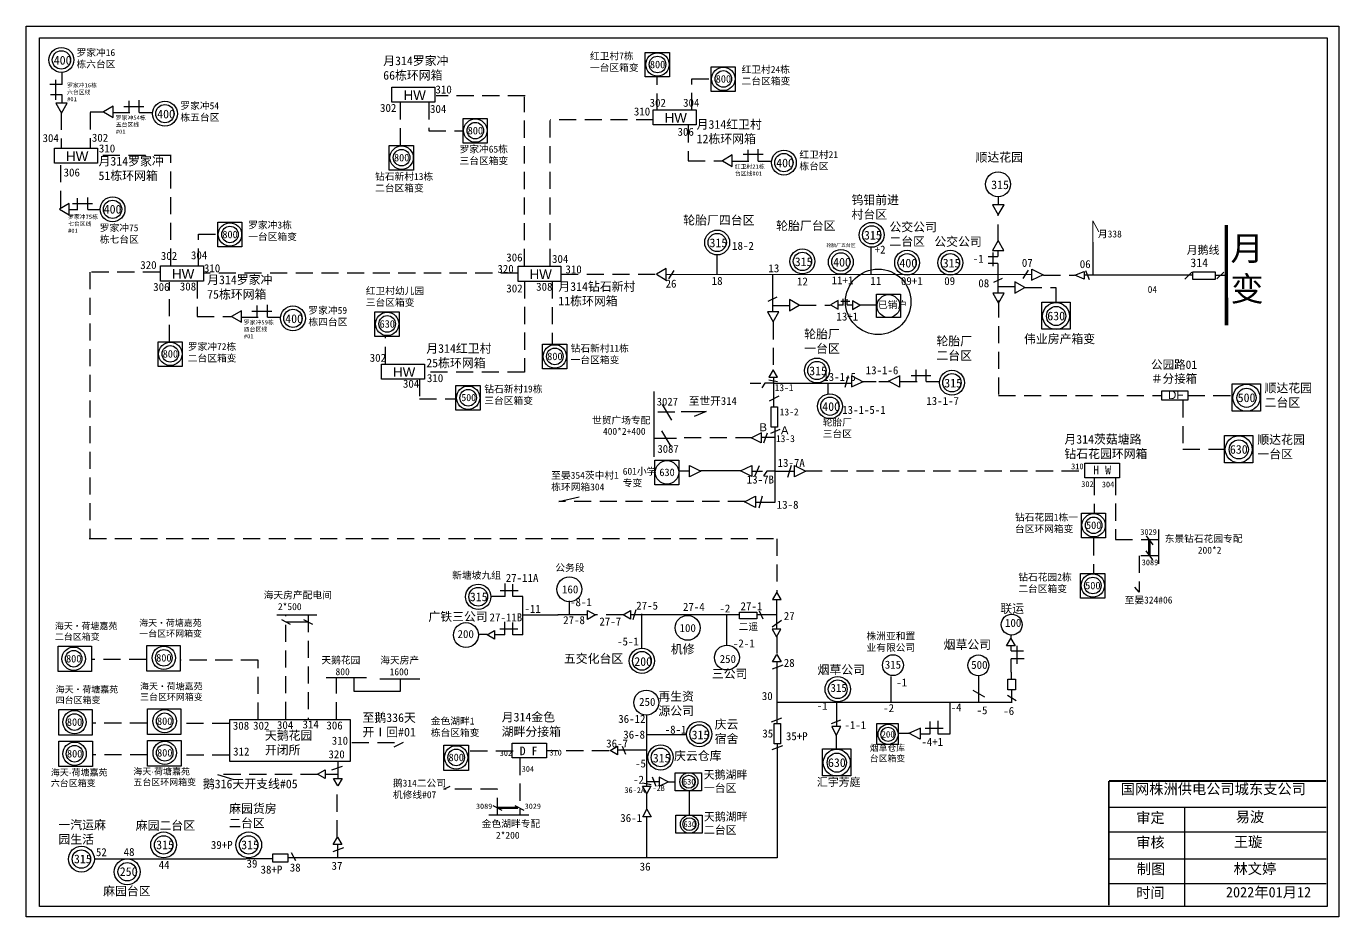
# Model space of a CAD drawing. Extents: x -282 to 96, y 40 to 296.
import ezdxf

# ---------------------------------------------------------------- set-up
doc = ezdxf.new("R2010")
doc.units = 0
doc.header["$LTSCALE"] = 0.774411
doc.linetypes.add('ACAD_ISO02W100', pattern=[15, 12, -3])
doc.linetypes.add('DASHED2', pattern=[9.525, 6.35, -3.175])
doc.layers.get('0').update_dxf_attribs({"linetype": 'CONTINUOUS'})
for name, color, linetype in [('0-RefEdit0', 7, 'CONTINUOUS'), ('LAYER1', 5, 'ACAD_ISO02W100'), ('Layer2', 1, 'CONTINUOUS')]:
    doc.layers.add(name, color=color, linetype=linetype)
doc.styles.add('hztxt_txtstyle_0.00_0_0', font='', dxfattribs={"bigfont": 'hztxt.shx'})
doc.styles.add('SimSun_txtstyle_1.66_0_0', font='', dxfattribs={"height": 1.660174})
doc.styles.add('SimSun_txtstyle_2.00_0_0', font='', dxfattribs={"height": 2})
doc.styles.add('SimSun_txtstyle_2.30_0_0', font='', dxfattribs={"height": 2.3})
doc.styles.get("Standard").update_dxf_attribs({"font": '', "height": 2.5})
doc.styles.add('字体', font='simkai_0.ttf', dxfattribs={"height": 2.5})
doc.styles.add('宋体_txtstyle_200.00_0_0200', font='', dxfattribs={"height": 200})
doc.styles.add('楷体_GB2312_txtstyle_2.00_0_0', font='simkai_0.ttf', dxfattribs={"height": 2})
doc.styles.add('楷体_GB2312_txtstyle_3.00_0_0', font='simkai_0.ttf', dxfattribs={"height": 3})
doc.styles.get('hztxt_txtstyle_0.00_0_0').set_extended_font_data('hztxt')
doc.styles.get('SimSun_txtstyle_1.66_0_0').set_extended_font_data('SimSun')
doc.styles.get('SimSun_txtstyle_2.00_0_0').set_extended_font_data('SimSun')
doc.styles.get('SimSun_txtstyle_2.30_0_0').set_extended_font_data('SimSun')
doc.styles.get('Standard').set_extended_font_data('SimSun')
doc.styles.get('宋体_txtstyle_200.00_0_0200').set_extended_font_data('宋体')

msp = doc.modelspace()

# ---------------------------------------------------------------- linework, layer by layer
at = {"color": 0, "linetype": 'Continuous'}
for p, q in [((-273.11, 274.77), (-273.11, 280.52)), ((-271.37, 279.18), (-271.37, 282.79)), ((-271.37, 279.18), (-274.84, 279.18)), ((-271.37, 276.24), (-274.71, 276.24)), ((-271.37, 273.79), (-271.37, 276.26)), ((-253.57, 272.91), (-247.83, 272.91)), ((-252.11, 271.17), (-252.11, 274.51)), ((-249.17, 271.17), (-249.17, 274.64)), ((-256.78, 271.17), (-251.84, 271.17)), ((-249.17, 271.17), (-245.56, 271.17)), ((-74.16, 257.12), (-74.16, 260.45)), ((-71.22, 257.12), (-71.22, 260.59)), ((-78.84, 257.12), (-73.9, 257.12)), ((-75.55, 259.13), (-69.81, 259.13)), ((-71.22, 257.12), (-67.62, 257.12)), ((-266.88, 243.21), (-266.88, 246.55)), ((-263.95, 243.21), (-263.95, 246.68)), ((-269.34, 243.21), (-266.87, 243.21)), ((-268.35, 244.95), (-262.61, 244.95)), ((-263.95, 243.21), (-260.34, 243.21)), ((-83.17, 230.25), (-83.17, 224.52)), ((-38.84, 232.36), (-38.84, 224.53)), ((-3.69, 227.01), (-3.69, 230.85)), ((-2.33, 231.41), (-2.33, 229.73)), ((-2.33, 229.65), (-5.13, 229.65)), ((-2.33, 227.73), (-5.13, 227.73)), ((-2.33, 227.73), (-2.33, 224.48)), ((-3.54, 222.35), (-1.03, 223.56)), ((7.46, 226.14), (10.69, 224.44)), ((7.46, 222.82), (7.46, 226.14)), ((10.69, 224.44), (7.46, 222.9)), ((19.75, 224.35), (22.49, 225.4)), ((22.49, 223.22), (19.75, 224.35)), ((-2.36, 221.08), (2.53, 221.08)), ((-215.29, 212.34), (-215.29, 215.67)), ((-212.35, 212.34), (-212.35, 215.81)), ((-68.34, 216.95), (-65.83, 218.16)), ((-67.17, 215.68), (-62.27, 215.68)), ((-41.93, 215.88), (-37.27, 215.88)), ((-219.96, 212.34), (-215.02, 212.34)), ((-216.76, 214.07), (-211.02, 214.07)), ((-212.35, 212.34), (-208.75, 212.34)), ((-25.85, 193.83), (-25.85, 197.16)), ((-22.91, 193.83), (-22.91, 197.3)), ((-70.51, 193.27), (-73.59, 193.27)), ((-69.3, 193.34), (-70.2, 191.95)), ((-66.88, 193.34), (-69.3, 193.34)), ((-66.88, 195.01), (-66.88, 186.57)), ((-66.88, 193.36), (-44.4, 193.36)), ((-51.24, 193.39), (-51.24, 190.31)), ((-45.33, 195.48), (-46.29, 192.08)), ((-44.35, 192.16), (-44.32, 195.48)), ((-41.1, 193.75), (-44.35, 192.24)), ((-44.32, 195.48), (-41.1, 193.75)), ((-41.34, 193.83), (-37.33, 193.83)), ((-36.53, 193.83), (-33.32, 193.83)), ((-33.82, 193.9), (-30.58, 195.41)), ((-30.61, 192.17), (-33.82, 193.9)), ((-30.58, 195.49), (-30.61, 192.17)), ((-30.52, 193.83), (-25.58, 193.83)), ((-27.31, 195.56), (-21.57, 195.56)), ((-22.91, 193.83), (-19.3, 193.83)), ((-101.2, 190.92), (-101.2, 172.11)), ((-68.01, 188.29), (-65.23, 189.68)), ((-98.87, 187.16), (-96.18, 182.68)), ((-93.39, 185.2), (-86.23, 185.2)), ((-86.23, 185.2), (-89.64, 183.77)), ((-101.02, 177.49), (-94.7, 177.49)), ((-99.04, 179.63), (-96.36, 175.15)), ((-73.25, 177.61), (-70.43, 179.08)), ((-70.43, 176.19), (-73.25, 177.61)), ((-70.43, 179.13), (-70.43, 176.19)), ((-66.61, 177.73), (-70.24, 177.73)), ((-67.58, 178.95), (-64.9, 180.13)), ((-66.46, 180.51), (-66.47, 159.15)), ((-90.97, 166.38), (-90.97, 169.62)), ((-90.97, 169.62), (-87.76, 168)), ((-87.76, 168), (-90.97, 166.38)), ((-76.33, 168.09), (-73.11, 169.71)), ((-73.11, 166.47), (-76.33, 168.09)), ((-73.11, 169.71), (-73.11, 166.47)), ((-69.99, 167.98), (-73.08, 167.98)), ((-68.78, 168.05), (-69.68, 166.66)), ((-66.36, 168.05), (-68.78, 168.05)), ((-66.46, 168.04), (-60.79, 168.04)), ((-61.81, 169.67), (-62.77, 166.26)), ((-60.78, 166.38), (-60.78, 169.62)), ((-60.78, 169.62), (-57.56, 168.01)), ((-57.56, 168.01), (-60.78, 166.39)), ((-75.21, 159.2), (-71.99, 160.82)), ((-71.99, 157.58), (-75.21, 159.2)), ((-71.99, 160.82), (-71.99, 157.58)), ((-71.99, 159.12), (-66.32, 159.12)), ((-70.96, 157.54), (-70, 160.94)), ((43.88, 151.26), (43.88, 141.4)), ((40.27, 149.42), (42.21, 146.86)), ((40.95, 148.5), (40.95, 144.21)), ((41.38, 147.89), (41.38, 143.6)), ((40.18, 145.1), (42.12, 142.55)), ((38.24, 133.22), (37.01, 134.71)), ((-143.98, 132.01), (-147.97, 132.01)), ((-138.91, 132.01), (-141.76, 132.01)), ((-138.91, 121.03), (-138.91, 132.01)), ((-66, 131.08), (-66, 122.55)), ((-198.11, 126.66), (-209.64, 126.66)), ((-205.66, 123.98), (-208.21, 125.3)), ((-200.62, 124.64), (-206.97, 124.64)), ((-199.26, 123.94), (-201.82, 125.26)), ((-138.9, 126.72), (-128.77, 126.72)), ((-120.32, 125.41), (-120.32, 127.98)), ((-120.32, 127.98), (-118.02, 126.75)), ((-118.02, 126.75), (-120.32, 125.41)), ((-106.43, 128.18), (-107.32, 125.26)), ((-104.7, 117.07), (-104.7, 126.99)), ((-80.34, 126.57), (-80.34, 117.97)), ((-70.92, 127.89), (-69.9, 125.59)), ((-64.56, 125.1), (-67.22, 123.22)), ((-67.14, 111.24), (-64.11, 112.32)), ((-183.87, 108.6), (-195.4, 108.6)), ((-187.53, 108.55), (-187.53, 104.75)), ((-168.52, 108.26), (-180.05, 108.26)), ((-174.05, 104.75), (-174.05, 108.22)), ((-32.97, 101.69), (-32.97, 109.03)), ((-187.53, 104.75), (-174.05, 104.75)), ((-67.45, 96.02), (-64.42, 97.1)), ((-103.14, 92.37), (-92.09, 92.37)), ((-27.93, 92.68), (-24.68, 94.18)), ((-24.71, 90.95), (-27.93, 92.68)), ((-24.68, 94.26), (-24.71, 90.95)), ((-173.29, 90.02), (-175.95, 88.66)), ((-103.16, 87.83), (-111.47, 87.83)), ((-110.38, 88.97), (-109.36, 86.68)), ((-67.19, 88.07), (-64.15, 89.15)), ((-190.84, 83.14), (-193.87, 82.05)), ((-192, 79.74), (-192, 84.61)), ((-226.68, 80.88), (-221.97, 79.39)), ((-192, 80.88), (-195.58, 80.88)), ((-161.61, 76.59), (-159.83, 77.53)), ((-104.48, 78.43), (-102.02, 77.97)), ((-91.07, 75.97), (-91.07, 69.3)), ((-147.52, 71.93), (-144.97, 70.61)), ((-141.18, 71.93), (-138.63, 70.61)), ((-148.68, 69.2), (-137.15, 69.2)), ((-146.09, 71.45), (-140.37, 71.45)), ((-146.09, 71.14), (-140.37, 71.14)), ((-192.12, 56.88), (-192.12, 60.52)), ((-65.79, 56.84), (-206.36, 56.84)), ((-204.13, 55.99), (-205.43, 58.35)), ((-193.4, 58.74), (-190.37, 59.82)), ((-218.49, 56.54), (-261.99, 56.54))]:
    msp.add_line(p, q, dxfattribs=at)
at = {"linetype": 'DASHED2'}
for p, q in [((-100.26, 271.71), (-100.26, 281.44)), ((-90.31, 271.84), (-90.31, 280.83)), ((-90.31, 280.83), (-84.54, 280.83)), ((-138.26, 275.9), (-163.79, 275.9)), ((-138.41, 227.02), (-138.41, 275.66)), ((-174.2, 274.04), (-174.2, 261.67)), ((-165.91, 274.07), (-165.91, 265.86)), ((-271.57, 271.03), (-271.57, 260.93)), ((-263.28, 271.3), (-259.39, 271.3)), ((-263.27, 271.14), (-263.27, 261)), ((-131.07, 227.06), (-131.07, 269)), ((-101.45, 269.06), (-131.06, 269.06)), ((-165.91, 265.86), (-156.31, 265.86)), ((-91.4, 267.39), (-91.4, 257.24)), ((-239.99, 258.76), (-261.23, 258.76)), ((-240.12, 227.12), (-240.12, 258.71)), ((-91.4, 257.24), (-81.45, 257.24)), ((-271.72, 243.74), (-271.72, 256.44)), ((-232.13, 227.13), (-232.13, 236.12)), ((-232.13, 236.12), (-226.36, 236.12)), ((-243.2, 225.25), (-263.33, 225.25)), ((-263.33, 225.25), (-263.33, 148.64)), ((-140.27, 224.92), (-230.47, 224.92)), ((-138.42, 222.62), (-138.42, 196.54)), ((-240.52, 205.2), (-240.52, 222.36)), ((-232.53, 222.61), (-232.53, 212.46)), ((-130.45, 222.56), (-130.45, 204.64)), ((-232.53, 212.46), (-222.58, 212.46)), ((-178.36, 198.87), (-178.36, 206.93)), ((-138.42, 196.54), (-166.99, 196.54)), ((-168.62, 194.49), (-168.62, 188.87)), ((-168.62, 188.87), (-158.27, 188.87)), ((50.84, 188.35), (50.84, 174.36)), ((50.84, 174.36), (62.64, 174.36)), ((1.47, 119.95), (1.49, 120.91))]:
    msp.add_line(p, q, dxfattribs=at)
at = {"linetype": 'Continuous'}
for p, q in [((-2.22, 246.99), (-2.22, 244.56)), ((24.98, 233.9), (24.98, 224.47)), ((51.39, 223.27), (53.37, 225.25)), ((60.62, 223.28), (62.6, 225.26)), ((-128.6, 159.35), (-122.69, 160.63)), ((1.47, 116.37), (1.47, 117.61)), ((1.48, 110.21), (1.47, 114.12)), ((-65.93, 101.59), (1.78, 101.59)), ((-16.08, 92.53), (-16.07, 101.59)), ((29.63, 71.46), (92, 71.46)), ((51.28, 71.46), (51.28, 43.12)), ((29.63, 64.36), (92, 64.36)), ((29.63, 56.61), (92, 56.61)), ((29.63, 49.51), (92, 49.51))]:
    msp.add_line(p, q, dxfattribs=at)
at = {"color": 0, "linetype": 'DASHED2'}
for p, q in [((-2.22, 234.07), (-2.22, 241.85)), ((-127.91, 224.63), (-100.29, 224.63)), ((10.73, 224.41), (19.55, 224.41)), ((5.39, 220.83), (14.33, 220.83)), ((14.33, 220.83), (14.33, 216.66)), ((-59.45, 215.71), (-50.51, 215.71)), ((-48.28, 215.85), (-46.79, 215.85)), ((-45.68, 215.85), (-44.14, 215.85)), ((-2.13, 217.08), (-2.13, 189.86)), ((-66.9, 210.85), (-66.9, 196.96)), ((-2.15, 189.77), (44.73, 189.77)), ((52.2, 189.75), (65.16, 189.75)), ((-95.22, 185.01), (-101.2, 185.01)), ((-72.84, 177.62), (-94.66, 177.62)), ((-57.78, 168.1), (22.81, 168.1)), ((25.38, 166.03), (25.38, 156.09)), ((31.47, 166.09), (31.47, 148.38)), ((-75.01, 159.35), (-128.6, 159.35)), ((-263.55, 148.65), (-66.07, 148.65)), ((-65.85, 148.59), (-65.85, 133.01)), ((25.14, 148.71), (25.14, 138.77)), ((31.47, 148.38), (43.72, 148.38)), ((43.7, 143.69), (38.24, 143.69)), ((38.24, 143.69), (38.24, 133.22)), ((-206.99, 96.84), (-206.99, 126.57)), ((-200.62, 126.68), (-200.62, 96.74)), ((-110.07, 126.74), (-118.02, 126.75)), ((-65.89, 120.52), (-65.89, 115.33)), ((-247.16, 113.85), (-262.75, 113.85)), ((-215.03, 113.72), (-237.25, 113.72)), ((-215.03, 96.66), (-215.03, 113.72)), ((-192.44, 96.7), (-192.44, 108.65)), ((-246.93, 95.63), (-262.52, 95.63)), ((-223.28, 95.46), (-236.75, 95.46)), ((-188.05, 90.02), (-173.29, 90.02)), ((-141.7, 87.55), (-154.68, 87.55)), ((-114.12, 87.62), (-132.15, 87.62)), ((-246.9, 86.53), (-262.5, 86.53)), ((-223.26, 86.37), (-236.72, 86.37)), ((-139.8, 85.6), (-139.79, 69.29)), ((-197.88, 80.88), (-226.68, 80.88)), ((-192.26, 62.76), (-192.26, 77.52)), ((-146.17, 76.59), (-161.61, 76.59)), ((-146.17, 69.19), (-146.17, 76.59))]:
    msp.add_line(p, q, dxfattribs=at)
at = {"color": 1, "linetype": 'Continuous', "lineweight": 0, "ltscale": 0.482588}
for p, q in [((24.98, 233.87), (24.98, 239.96)), ((24.98, 239.96), (26.67, 236.87))]:
    msp.add_line(p, q, dxfattribs=at)
at = {"color": 0}
for p, q in [((7.49, 224.51), (-97.66, 224.53)), ((-96.95, 223.34), (-95.37, 225.7)), ((-67.17, 224.48), (-67.17, 213.86)), ((-2.36, 224.66), (-2.36, 219.26)), ((4.91, 223.41), (6.49, 225.78)), ((-44.94, 216.81), (-47.53, 216.81)), ((-46.79, 215.71), (-46.79, 217.56)), ((-45.68, 215.71), (-45.68, 217.49)), ((-69.64, 176.16), (-68.59, 179.01)), ((-140.28, 133.64), (-145.46, 133.64)), ((-143.98, 132.01), (-143.98, 135.7)), ((-141.76, 132.01), (-141.76, 135.56)), ((-125.49, 126.73), (-125.49, 130.74)), ((-144.04, 121.03), (-144.04, 124.72)), ((-141.82, 121.03), (-141.82, 124.58)), ((-120.32, 126.75), (-128.86, 126.76)), ((-76.63, 126.69), (-107.93, 126.74)), ((-66.08, 126.72), (-71.64, 126.75)), ((-149.17, 121.07), (-151.65, 121.06)), ((-144.04, 121.03), (-147, 121.03)), ((-140.34, 122.66), (-145.52, 122.66)), ((-138.87, 121.03), (-141.82, 121.03)), ((-103.27, 77.47), (-103.27, 97.89)), ((-21.76, 92.57), (-21.76, 96.12)), ((-19.54, 92.57), (-19.54, 96.26)), ((-24.71, 92.57), (-21.76, 92.57)), ((-23.24, 94.2), (-18.06, 94.2)), ((-103.27, 70.84), (-103.27, 75.36)), ((-103.27, 57), (-103.27, 68.69)), ((-210.75, 56.6), (-218.46, 56.6))]:
    msp.add_line(p, q, dxfattribs=at)
at = {"color": 7, "linetype": 'Continuous'}
for p, q in [((22.43, 224.45), (53.66, 224.45)), ((22.49, 225.48), (22.49, 223.22)), ((22.87, 225.68), (23.91, 223.18)), ((1.48, 110.21), (1.48, 108.22)), ((-7.86, 101.61), (-7.86, 109.18)), ((-9.57, 105.06), (-6.14, 103.14)), ((0.42, 103.69), (2.93, 102.13)), ((1.69, 101.58), (1.69, 105.17))]:
    msp.add_line(p, q, dxfattribs=at)
at = {"linetype": 'ACAD_ISO02W100'}
msp.add_line((60.13, 224.42), (63.21, 224.42), dxfattribs=at)
for p, q in [((3.12, 117.86), (3.12, 112.68)), ((1.49, 116.38), (5.04, 116.38)), ((1.49, 114.16), (5.18, 114.16)), ((-19.56, 92.54), (-16.08, 92.54))]:
    msp.add_line(p, q)
at = {"linetype": 'Continuous'}
for points in [[(-281.66, 295.93), (95.65, 295.93), (95.65, 39.95), (-281.66, 39.95)], [(-277.87, 292.57), (92.29, 292.57), (92.29, 42.89), (-277.87, 42.89)], [(-2.21, 241.71), (-0.57, 244.55), (-3.85, 244.55)], [(65.02, 193.13), (73.17, 193.13), (73.17, 185.3), (65.02, 185.3)]]:
    msp.add_lwpolyline(points, close=True, dxfattribs=at)
at = {"color": 0, "linetype": 'Continuous'}
for points in [[(-103.71, 288.43), (-96.76, 288.43), (-96.76, 281.35), (-103.71, 281.35)], [(-84.79, 284.28), (-77.83, 284.28), (-77.83, 277.21), (-84.79, 277.21)], [(-271.55, 270.99), (-269.91, 273.82), (-273.18, 273.82)], [(-259.46, 271.35), (-256.63, 269.71), (-256.63, 272.98)], [(-156.09, 269.42), (-149.14, 269.42), (-149.14, 262.34), (-156.09, 262.34)], [(-177.28, 261.64), (-170.32, 261.64), (-170.32, 254.57), (-177.28, 254.57)], [(-81.52, 257.29), (-78.68, 255.66), (-78.68, 258.93)], [(-272.14, 243.39), (-269.3, 241.75), (-269.3, 245.02)], [(-226.62, 239.57), (-219.66, 239.57), (-219.66, 232.5), (-226.62, 232.5)], [(-2.24, 234.32), (-3.87, 231.49), (-0.6, 231.49)], [(-100.51, 224.63), (-97.67, 222.99), (-97.67, 226.26)], [(-37.28, 218.87), (-30.35, 218.87), (-30.35, 212.22), (-37.28, 212.22)], [(-2.14, 216.37), (-0.5, 219.2), (-3.77, 219.2)], [(5.39, 220.84), (2.56, 222.48), (2.56, 219.21)], [(-59.44, 215.72), (-62.27, 217.36), (-62.27, 214.08)], [(10.28, 216.63), (18.44, 216.63), (18.44, 208.81), (10.28, 208.81)], [(-222.65, 212.51), (-219.81, 210.88), (-219.81, 214.15)], [(-181.42, 213.85), (-174.46, 213.85), (-174.46, 206.77), (-181.42, 206.77)], [(-66.94, 210.97), (-65.31, 213.8), (-68.58, 213.8)], [(-243.77, 205.24), (-236.81, 205.24), (-236.81, 198.17), (-243.77, 198.17)], [(-133.24, 204.52), (-126.28, 204.52), (-126.28, 197.44), (-133.24, 197.44)], [(-158.16, 192.62), (-151.21, 192.62), (-151.21, 185.55), (-158.16, 185.55)], [(44.84, 188.47), (44.84, 191.12), (52.22, 191.12), (52.22, 188.47)], [(-67.47, 186.55), (-65.65, 186.55), (-65.65, 180.67), (-67.47, 180.67)], [(62.79, 178.28), (70.94, 178.28), (70.94, 170.46), (62.79, 170.46)], [(-100.99, 171.19), (-94.03, 171.19), (-94.03, 164.11), (-100.99, 164.11)], [(22.67, 170.34), (32.58, 170.34), (32.58, 166.1), (22.67, 166.1)], [(21.66, 155.96), (28.62, 155.96), (28.62, 148.89), (21.66, 148.89)], [(21.42, 138.64), (28.38, 138.64), (28.38, 131.57), (21.42, 131.57)], [(-76.59, 127.51), (-71.67, 127.51), (-71.67, 125.63), (-76.59, 125.63)], [(-272.51, 117.77), (-262.9, 117.77), (-262.9, 110.4), (-272.51, 110.4)], [(-247.01, 117.93), (-237.41, 117.93), (-237.41, 110.56), (-247.01, 110.56)], [(-272.28, 99.55), (-262.67, 99.55), (-262.67, 92.18), (-272.28, 92.18)], [(-246.78, 99.71), (-237.18, 99.71), (-237.18, 92.34), (-246.78, 92.34)], [(-223.1, 96.63), (-188.56, 96.63), (-188.56, 84.61), (-223.1, 84.61)], [(-66.62, 95.5), (-64.8, 95.5), (-64.8, 89.61), (-66.62, 89.61)], [(-37.16, 95.5), (-30.97, 95.5), (-30.97, 89.45), (-37.16, 89.45)], [(-246.76, 90.62), (-237.15, 90.62), (-237.15, 83.25), (-246.76, 83.25)], [(-272.25, 90.46), (-262.64, 90.46), (-262.64, 83.09), (-272.25, 83.09)], [(-161.59, 89.27), (-154.55, 89.27), (-154.55, 81.98), (-161.59, 81.98)], [(-141.99, 89.84), (-132.09, 89.84), (-132.09, 85.6), (-141.99, 85.6)], [(-52.77, 88.23), (-44.61, 88.23), (-44.61, 80.41), (-52.77, 80.41)], [(-95.12, 81.33), (-87.58, 81.33), (-87.58, 76.1), (-95.12, 76.1)], [(-94.92, 69.16), (-87.38, 69.16), (-87.38, 63.93), (-94.92, 63.93)], [(-210.76, 55.62), (-210.76, 58), (-206.43, 58), (-206.43, 55.62)]]:
    msp.add_lwpolyline(points, close=True, dxfattribs=at)
at = {"color": 0}
for points in [[(-176.52, 278.41), (-164.16, 278.41), (-164.16, 274.08), (-176.52, 274.08)], [(-101.46, 271.93), (-89.11, 271.93), (-89.11, 267.59), (-101.46, 267.59)], [(-273.53, 260.87), (-261.18, 260.87), (-261.18, 256.53), (-273.53, 256.53)], [(-243.08, 227.03), (-230.72, 227.03), (-230.72, 222.7), (-243.08, 222.7)], [(-140.29, 226.94), (-127.94, 226.94), (-127.94, 222.6), (-140.29, 222.6)], [(-50.42, 215.83), (-48.28, 214.59), (-48.28, 217.07)], [(-41.99, 215.79), (-44.14, 217.03), (-44.14, 214.55)], [(-179.54, 198.83), (-167.18, 198.83), (-167.18, 194.5), (-179.54, 194.5)], [(-66.95, 197.16), (-68.19, 195.01), (-65.71, 195.01)], [(-65.9, 133.28), (-67.14, 131.14), (-64.66, 131.14)], [(-110.08, 126.75), (-107.93, 127.99), (-107.93, 125.51)], [(-149.16, 121.02), (-147.01, 122.26), (-147.01, 119.78)], [(-65.98, 120.45), (-64.74, 122.6), (-67.22, 122.6)], [(-65.92, 115.37), (-64.68, 113.22), (-67.16, 113.22)], [(-48.87, 92.01), (-47.53, 94.59), (-50.05, 94.66)], [(-113.8, 87.7), (-111.65, 88.94), (-111.65, 86.46)], [(-197.89, 80.94), (-195.74, 82.18), (-195.74, 79.7)], [(-192.06, 77.58), (-193.3, 79.73), (-190.82, 79.73)], [(-97.12, 78.76), (-99.74, 80.04), (-99.75, 77.51)], [(-103.3, 75.34), (-104.54, 77.48), (-102.06, 77.48)], [(-103.21, 70.83), (-101.97, 68.69), (-104.45, 68.69)], [(-192.18, 62.86), (-190.93, 60.71), (-193.42, 60.71)]]:
    msp.add_lwpolyline(points, close=True, dxfattribs=at)
at = {"linetype": 'Continuous'}
for points, const_width in [([(63.37, 209.97), (63.34, 238.8)], 1), ([(29.59, 78.97), (29.59, 43.24)], 0.5), ([(29.63, 78.97), (92, 78.97)], 0.5)]:
    msp.add_lwpolyline(points, dxfattribs=dict(at, const_width=const_width))
at = {"linetype": 'ACAD_ISO02W100'}
msp.add_lwpolyline([(53.73, 223.09), (53.73, 225.3), (60.13, 225.3), (60.13, 223.09)], close=True, dxfattribs=at)
at = {"color": 0, "linetype": 'Continuous'}
for points in [[(-90.97, 168), (-93.9, 168)], [(-76.33, 168.09), (-87.86, 168.09)], [(-70.94, 169.59), (-72.17, 166.66)]]:
    msp.add_lwpolyline(points, dxfattribs=at)
msp.add_lwpolyline([(1.41, 119.95), (2.65, 117.8), (0.17, 117.8)], close=True)
at = {"color": 7, "linetype": 'Continuous'}
msp.add_lwpolyline([(0.54, 108.22), (2.73, 108.22), (2.73, 105.13), (0.54, 105.13)], close=True, dxfattribs=at)
at = {"color": 0, "linetype": 'Continuous'}
for centre, radius in [((-271.54, 286.26), 3.58), ((-271.54, 286.26), 2.63), ((-100.18, 284.94), 3.36), ((-100.18, 284.94), 2.38), ((-81.26, 280.8), 3.36), ((-81.26, 280.8), 2.38), ((-241.8, 270.8), 3.58), ((-241.8, 270.8), 2.63), ((-152.56, 265.93), 3.36), ((-152.56, 265.93), 2.38), ((-173.75, 258.16), 3.36), ((-173.75, 258.16), 2.38), ((-63.86, 256.74), 3.58), ((-63.86, 256.74), 2.63), ((-256.85, 243.31), 3.58), ((-256.85, 243.31), 2.63), ((-223.09, 236.08), 3.36), ((-223.09, 236.08), 2.38), ((-38.63, 235.97), 3.58), ((-38.63, 235.97), 2.63), ((-83.03, 233.77), 3.58), ((-83.03, 233.77), 2.63), ((-58.52, 228.33), 3.58), ((-58.52, 228.33), 2.63), ((-47.48, 228.2), 3.58), ((-47.48, 228.2), 2.63), ((-28.43, 227.94), 3.58), ((-28.43, 227.94), 2.63), ((-15.98, 227.95), 3.58), ((-15.98, 227.95), 2.63), ((-204.99, 211.96), 3.58), ((-33.78, 215.48), 3.3), ((14.4, 212.64), 3.88), ((14.4, 212.64), 2.75), ((-204.99, 211.96), 2.63), ((-177.89, 210.36), 3.36), ((-177.89, 210.36), 2.38), ((-240.24, 201.75), 3.36), ((-240.24, 201.75), 2.38), ((-129.7, 201.03), 3.36), ((-129.7, 201.03), 2.38), ((-54.37, 196.97), 3.58), ((-54.37, 196.97), 2.63), ((-15.55, 193.45), 3.58), ((-154.63, 189.14), 3.36), ((-15.55, 193.45), 2.63), ((-154.63, 189.14), 2.38), ((-50.62, 186.71), 3.58), ((-50.62, 186.71), 2.63), ((66.91, 174.29), 3.88), ((66.91, 174.29), 2.75), ((-97.46, 167.7), 3.36), ((25.19, 152.48), 3.36), ((25.19, 152.48), 2.38), ((-125.5, 134.1), 3.58), ((24.96, 135.16), 3.36), ((24.96, 135.16), 2.38), ((-91.55, 123), 3.58), ((-155.25, 120.93), 3.58), ((-268.02, 114.12), 3.36), ((-242.11, 114.38), 3.36), ((-80.23, 114.46), 3.58), ((-268.02, 114.12), 2.38), ((-242.11, 114.38), 2.38), ((-103.41, 101.52), 3.58), ((-267.79, 95.9), 3.36), ((-267.79, 95.9), 2.38), ((-241.87, 96.16), 3.36), ((-241.87, 96.16), 2.38), ((-33.91, 92.38), 2.89), ((-33.91, 92.38), 2.05), ((-267.76, 86.81), 3.36), ((-267.76, 86.81), 2.38), ((-241.85, 87.07), 3.36), ((-241.85, 87.07), 2.38), ((-158.07, 85.75), 3.36), ((-158.07, 85.75), 2.38), ((-48.65, 84.24), 3.88), ((-48.65, 84.24), 2.75), ((-91.17, 78.75), 2.6), ((-91.17, 78.75), 1.85), ((-91.01, 66.56), 2.6), ((-91.01, 66.56), 1.85), ((-242.16, 60.59), 3.72), ((-217.71, 60.59), 3.72), ((-242.16, 60.59), 2.65), ((-217.71, 60.59), 2.65), ((-265.8, 56.52), 3.72), ((-265.8, 56.52), 2.65), ((-252.63, 52.88), 3.72), ((-252.63, 52.88), 2.65)]:
    msp.add_circle(centre, radius, dxfattribs=at)
at = {"linetype": 'Continuous'}
for centre, radius in [((-2.29, 250.52), 3.58), ((69.13, 189.13), 3.88), ((69.13, 189.13), 2.75)]:
    msp.add_circle(centre, radius, dxfattribs=at)
at = {"color": 1, "linetype": 'Continuous'}
msp.add_circle((-36.74, 216.72), 9.41, dxfattribs=at)
at = {"color": 0}
for centre, radius in [((-151.72, 131.93), 3.64), ((-151.72, 131.93), 2.7), ((-104.67, 113.52), 3.64), ((-104.67, 113.52), 2.7), ((-32.51, 112.27), 3), ((-48.38, 105.35), 3.64), ((-48.38, 105.35), 2.7), ((-88.19, 92.44), 3.64), ((-88.19, 92.44), 2.7), ((-99.3, 85.74), 3.64), ((-99.3, 85.74), 2.7)]:
    msp.add_circle(centre, radius, dxfattribs=at)
for centre in [(1.63, 123.92), (-7.95, 112.21)]:
    msp.add_circle(centre, 3)
at = {"layer": '0-RefEdit0', "color": 0, "linetype": 'ByBlock', "ltscale": 2}
for p, q in [((-68.22, 194.33), (-65.72, 193.86)), ((-27.85, 92.64), (-30.97, 92.65))]:
    msp.add_line(p, q, dxfattribs=at)
at = {"layer": '0-RefEdit0', "color": 0, "ltscale": 2}
for p, q in [((-48.76, 101.46), (-48.75, 94.68)), ((-50.14, 95.48), (-47.47, 96.52)), ((-48.8, 92.07), (-48.8, 88.21)), ((-100.56, 77.4), (-101.67, 80.04)), ((-103.2, 78.78), (-99.74, 78.78)), ((-97.12, 78.76), (-95.28, 78.76))]:
    msp.add_line(p, q, dxfattribs=at)
at = {"layer": 'LAYER1', "color": 0, "linetype": 'Continuous'}
for p, q in [((-65.84, 113.21), (-65.85, 95.43)), ((-65.77, 89.58), (-65.78, 56.91))]:
    msp.add_line(p, q, dxfattribs=at)

# ---------------------------------------------------------------- texts
at = {"color": 0, "attachment_point": 1}
for s, insert, char_height, width, style in [('{\\fSimSun|b0|i0|c134|p2;罗家冲16栋六台区}', (-267.2, 289.36), 2, 13.1837, '字体'), ('{\\fSimSun|b0|i0|c134|p2;红卫村7栋一台区箱变}', (-119.61, 288.39), 2, 14.7627, '字体'), ('{\\fSimSun|b0|i0|c134|p2;红卫村24栋二台区箱变}', (-76.02, 284.51), 2, 14.7627, '字体'), ('{\\fSimSun|b0|i0|c134|p2;罗家冲16栋六台区线#01}', (-269.93, 279.58), 1.2, 9.3724, '字体'), ('{\\fArial|b0|i0|c0|p32;HW}', (-173.19, 277.49), 2.75, 8.399, 'hztxt_txtstyle_0.00_0_0'), ('{\\fSimSun|b0|i0|c134|p2;罗家冲54栋五台区}', (-237.35, 274.09), 2, 13.1837, '字体'), ('{\\fSimSun|b0|i0|c134|p2;罗家冲54栋五台区线#01}', (-255.91, 270.25), 1.2, 9.3724, '字体'), ('{\\fArial|b0|i0|c0|p32;HW}', (-98.14, 271), 2.75, 8.399, 'hztxt_txtstyle_0.00_0_0'), ('{\\fSimSun|b0|i0|c134|p2;罗家冲65栋三台区箱变}', (-157.11, 261.61), 2, 14.7627, '字体'), ('{\\fArial|b0|i0|c0|p32;HW}', (-270.21, 259.94), 2.75, 8.399, 'hztxt_txtstyle_0.00_0_0'), ('{\\fSimSun|b0|i0|c134|p2;红卫村21栋台区}', (-59.41, 260.04), 2, 13.1837, '字体'), ('{\\fSimSun|b0|i0|c134|p2;钻石新村13栋二台区箱变}', (-181.39, 253.75), 2, 17.6623, '字体'), ('{\\fSimSun|b0|i0|c134|p2;红卫村21栋台区线#01}', (-77.97, 256.2), 1.2, 9.3724, '字体'), ('{\\fSimSun|b0|i0|c134|p2;罗家冲75栋七台区线#01}', (-269.65, 241.76), 1.2, 9.3724, '字体'), ('轮胎厂四台区', (-92.78, 241.42), 2.5, 33.5063, '字体'), ('{\\fSimSun|b0|i0|c134|p2;罗家冲75栋七台区}', (-260.52, 238.99), 2, 13.1837, '字体'), ('{\\fSimSun|b0|i0|c134|p2;罗家冲3栋一台区箱变}', (-217.85, 239.8), 2, 14.7627, '字体'), ('公交公司二台区', (-33.52, 239.47), 2.5, 16.4292, '字体'), ('18-2', (-78.75, 233.96), 2.3, 4.8377, 'SimSun_txtstyle_2.30_0_0'), ('公交公司', (-20.62, 235.27), 2.5, 16.4292, '字体'), ('13', (-68.3, 227.51), 2.3, 4.8377, 'SimSun_txtstyle_2.30_0_0'), ('{\\fArial|b0|i0|c0|p32;HW}', (-239.75, 226.11), 2.75, 8.399, 'hztxt_txtstyle_0.00_0_0'), ('{\\fArial|b0|i0|c0|p32;HW}', (-136.97, 226.02), 2.75, 8.399, 'hztxt_txtstyle_0.00_0_0'), ('26', (-97.86, 223.1), 2.3, 4.8377, 'SimSun_txtstyle_2.30_0_0'), ('18', (-84.6, 223.89), 2.3, 4.8377, 'SimSun_txtstyle_2.30_0_0'), ('{\\fSimSun|b0|i0|c134|p2;红卫村幼儿园三台区箱变}', (-184.06, 220.87), 2, 18.5548, '字体'), ('{\\fSimSun|b0|i0|c134|p2;罗家冲59栋四台区}', (-200.54, 215.26), 2, 13.1837, '字体'), ('{\\fSimSun|b0|i0|c134|p32;已销户}', (-36.8, 216.87), 2, 16.3822, '字体'), ('{\\fSimSun|b0|i0|c134|p2;罗家冲59栋四台区线#01}', (-219.1, 211.42), 1.2, 9.3724, '字体'), ('{\\fSimSun|b0|i0|c134|p2;轮胎厂一台区}', (-58.01, 208.69), 2.5, 11.9637, '字体'), ('伟业房产箱变', (5.16, 207.3), 2.5, 24.0411, '字体'), ('{\\fSimSun|b0|i0|c134|p2;罗家冲72栋二台区箱变}', (-235.22, 204.84), 2, 14.7627, '字体'), ('{\\fSimSun|b0|i0|c134|p2;钻石新村11栋一台区箱变}', (-125.15, 204.36), 2, 17.6623, '字体'), ('{\\fSimSun|b0|i0|c134|p2;轮胎厂二台区}', (-20, 206.67), 2.5, 12.076, '字体'), ('{\\fArial|b0|i0|c0|p32;HW}', (-176.22, 197.91), 2.75, 8.399, 'hztxt_txtstyle_0.00_0_0'), ('13-1-5', (-52.55, 196.28), 2.3, 4.8377, 'SimSun_txtstyle_2.30_0_0'), ('13-1-6', (-40.34, 198.19), 2.3, 4.8377, 'SimSun_txtstyle_2.30_0_0'), ('{\\fSimSun|b0|i0|c134|p2;钻石新村19栋三台区箱变}', (-149.98, 192.66), 2, 17.6623, '字体'), ('{\\C256;13-1}', (-66.51, 193.04), 2, 22.6086, 'SimSun_txtstyle_2.00_0_0'), ('{\\fSimSun|b0|i0|c134|p2;3027}', (-100.41, 189.15), 2.25, 28.9715, '字体'), ('{\\fSimSun|b0|i0|c134|p2;至世开314}', (-91.18, 189.34), 2.25, 46.965, '字体'), ('13-1-7', (-22.92, 189.37), 2.3, 4.8377, 'SimSun_txtstyle_2.30_0_0'), ('13-1-5-1', (-47.11, 186.8), 2.3, 4.8377, 'SimSun_txtstyle_2.30_0_0'), ('{\\fSimSun|b0|i0|c134|p2;世贸广场专配}', (-119.03, 183.69), 2, 21.1342, '字体'), ('{\\fSimSun|b0|i0|c134|p2;轮胎厂三台区}', (-52.69, 183.1), 2, 9.5709, '字体'), ('{\\fSimSun|b0|i0|c134|p2;400*2+400}', (-115.87, 180.48), 2, 16.3822, '字体'), ('{\\fSimSun|b0|i0|c134|p2;月314茨菇塘路钻石花园环网箱}', (16.78, 178.45), 2.5, 25.0613, '字体'), ('顺达花园一台区', (72.26, 178.35), 2.5, 16.4292, '字体'), ('{\\fSimSun|b0|i0|c134|p2;3087}', (-100.21, 175.56), 2.25, 28.9715, '字体'), ('13-7A', (-65.67, 171.58), 2.3, 4.8377, 'SimSun_txtstyle_2.30_0_0'), ('{\\fSimSun|b0|i0|c134|p2;至晏354茨中村1栋环网箱304}', (-130.74, 167.84), 2, 20.7264, '字体'), ('{\\fSimSun|b0|i0|c134|p2;601小学\\P专变}', (-110.18, 168.99), 2, 16.3822, '字体'), ('13-7B', (-74.53, 166.78), 2.3, 4.8377, 'SimSun_txtstyle_2.30_0_0'), ('13-8', (-65.91, 159.54), 2.3, 4.8377, 'SimSun_txtstyle_2.30_0_0'), ('{\\fSimSun|b0|i0|c134|p2;钻石花园}1{\\fSimSun|b0|i0|c134|p2;栋一台区环网箱变}', (2.56, 155.79), 2, 18.8297, '字体'), ('{\\fSimSun|b0|i0|c134|p2;东景钻石花园专配\\P       200*2}', (45.61, 149.65), 2, 24.4679, '字体'), ('公务段', (-129.57, 141.29), 2, 16.3822, '字体'), ('新塘坡九组', (-159.2, 139.11), 2, 16.3822, '字体'), ('27-11A', (-143.81, 138.5), 2.3, 25.0817, 'SimSun_txtstyle_2.30_0_0'), ('{\\fSimSun|b0|i0|c134|p2;钻石花园}2{\\fSimSun|b0|i0|c134|p2;栋二台区箱变}', (3.53, 138.57), 2, 16.1198, '字体'), ('{\\fSimSun|b0|i0|c134|p2;至晏324#06}', (34.09, 131.99), 2, 16.1198, '字体'), ('-11', (-138.44, 129.61), 2.3, 16.4292, 'SimSun_txtstyle_2.30_0_0'), ('-8-1', (-125.33, 131.53), 2.3, 25.0817, 'SimSun_txtstyle_2.30_0_0'), ('27-5', (-106.31, 130.53), 2.3, 4.8377, 'SimSun_txtstyle_2.30_0_0'), ('27-4', (-92.87, 130.18), 2.3, 4.8377, 'SimSun_txtstyle_2.30_0_0'), ('-2', (-82.4, 129.72), 2.3, 16.4292, 'SimSun_txtstyle_2.30_0_0'), ('27-1', (-76.32, 130.36), 2.3, 16.4292, 'SimSun_txtstyle_2.30_0_0'), ('广铁三公司', (-166.06, 127.46), 2.5, 16.4292, '字体'), ('27-11B', (-148.47, 127.16), 2.3, 25.0817, 'SimSun_txtstyle_2.30_0_0'), ('27-8', (-127.31, 126.37), 2.3, 25.0817, 'SimSun_txtstyle_2.30_0_0'), ('27-7', (-116.9, 125.97), 2.3, 4.8377, 'SimSun_txtstyle_2.30_0_0'), ('{\\fSimSun|b0|i0|c134|p2;二遥}', (-76.87, 124.33), 2, 16.1198, '字体'), ('27', (-63.88, 127.55), 2.3, 16.4292, 'SimSun_txtstyle_2.30_0_0'), ('{\\fSimSun|b0|i0|c134|p2;株洲亚和置业有限公司}', (-40.11, 121.66), 2, 15.6742, '字体'), ('-5-1', (-111.81, 120.23), 2.3, 16.4292, 'SimSun_txtstyle_2.30_0_0'), ('机修', (-96.36, 118.11), 2.5, 16.4292, '字体'), ('-2-1', (-78.5, 119.68), 2.3, 16.4292, 'SimSun_txtstyle_2.30_0_0'), ('{\\fSimSun|b0|i0|c134|p2;五交化台区}', (-127.1, 115.4), 2.5, 20.6756, '字体'), ('28', (-63.89, 114.08), 2.3, 16.4292, 'SimSun_txtstyle_2.30_0_0'), ('三公司', (-84.55, 111.05), 2.5, 16.4292, '字体'), ('烟草公司', (-54.17, 112.19), 2.5, 16.4292, '字体'), ('-1', (-31.55, 108.44), 2.3, 4.8377, 'SimSun_txtstyle_2.30_0_0'), ('再生资源公司', (-99.94, 104.53), 2.5, 11.3041, '字体'), ('30', (-70.2, 104.55), 2.3, 16.4292, 'SimSun_txtstyle_2.30_0_0'), ('{\\fSimSun|b0|i0|c134|p2;至鹅336天开Ⅰ回#01}', (-184.99, 98.43), 2.5, 17.4339, '字体'), ('{\\fSimSun|b0|i0|c134|p2;月314金色湖畔分接箱}', (-144.97, 98.59), 2.5, 18.6065, '字体'), ('-1', (-54.43, 101.73), 2.3, 4.8377, 'SimSun_txtstyle_2.30_0_0'), ('-2', (-35.32, 101.07), 2.3, 4.8377, 'SimSun_txtstyle_2.30_0_0'), ('36-12', (-111.48, 97.97), 2.3, 16.4292, 'SimSun_txtstyle_2.30_0_0'), ('-8-1', (-98.11, 94.89), 2.3, 4.8377, 'SimSun_txtstyle_2.30_0_0'), ('庆云宿舍', (-83.75, 96.52), 2.5, 8.9282, '字体'), ('{\\fSimSun|b0|i0|c134|p2;天鹅花园开闭所}', (-213.05, 93.3), 2.5, 13.6505, '字体'), ('36-7', (-114.94, 90.91), 2.3, 4.8377, 'SimSun_txtstyle_2.30_0_0'), ('36-8', (-110.03, 93.46), 2.3, 4.8377, 'SimSun_txtstyle_2.30_0_0'), ('35', (-70.06, 93.78), 2.3, 16.4292, 'SimSun_txtstyle_2.30_0_0'), ('35+P', (-63.28, 93), 2.3, 16.4292, 'SimSun_txtstyle_2.30_0_0'), ('庆云仓库', (-95.44, 87.46), 2.5, 16.4292, '字体'), ('烟草仓库台区箱变', (-39.14, 89.39), 1.808, 11.2811, '字体'), ('-5', (-106.65, 85.16), 2.3, 4.8377, 'SimSun_txtstyle_2.30_0_0'), ('{\\fSimSun|b0|i0|c134|p2;鹅316天开支线#05}', (-230.89, 79.38), 2.5, 28.278, '字体'), ('36-2A', (-109.7, 77.17), 1.66, 4.8377, 'SimSun_txtstyle_1.66_0_0'), ('-2B', (-101.64, 77.74), 1.66, 4.8377, 'SimSun_txtstyle_1.66_0_0'), ('麻园货房二台区', (-223.33, 72.29), 2.5, 16.4292, '字体'), ('{\\fSimSun|b0|i0|c134|p2;一汽运麻园生活}', (-272.41, 67.6), 2.5, 15.5988, '字体'), ('36-1', (-110.89, 69.49), 2.3, 4.8377, 'SimSun_txtstyle_2.30_0_0'), ('麻园二台区', (-250.17, 67.42), 2.5, 16.4292, '字体'), ('39+P', (-228.58, 61.74), 2.3, 16.4292, 'SimSun_txtstyle_2.30_0_0'), ('52', (-261.63, 59.66), 2.3, 16.4292, 'SimSun_txtstyle_2.30_0_0'), ('48', (-253.66, 59.71), 2.3, 16.4292, 'SimSun_txtstyle_2.30_0_0'), ('44', (-243.59, 56), 2.3, 16.4292, 'SimSun_txtstyle_2.30_0_0'), ('39', (-218.33, 56.37), 2.3, 4.8377, 'SimSun_txtstyle_2.30_0_0'), ('38+P', (-214.3, 54.65), 2.3, 16.4292, 'SimSun_txtstyle_2.30_0_0'), ('38', (-205.9, 55.24), 2.3, 4.8377, 'SimSun_txtstyle_2.30_0_0'), ('37', (-193.9, 55.75), 2.3, 4.8377, 'SimSun_txtstyle_2.30_0_0'), ('36', (-105.31, 55.52), 2.3, 16.4292, 'SimSun_txtstyle_2.30_0_0'), ('麻园台区', (-259.54, 48.55), 2.5, 16.4292, '字体')]:
    msp.add_mtext(s, dxfattribs=dict(at, insert=insert, char_height=char_height, width=width, style=style))
at = {"linetype": 'Continuous', "attachment_point": 1}
for s, insert, char_height, width, style in [('{\\fSimSun|b0|i0|c134|p2;月314罗家冲66栋环网箱}', (-179.04, 287.25), 2.5, 20.5921, '字体'), ('{\\fSimSun|b0|i0|c134|p2;月314红卫村12栋环网箱}', (-88.94, 268.97), 2.5, 20.5921, '字体'), ('{\\fSimSun|b0|i0|c134|p2;月314罗家冲51栋环网箱}', (-260.88, 258.39), 2.5, 20.5921, '字体'), ('{\\fSimSun|b0|i0|c134|p2;月} {\\fSimSun|b0|i0|c134|p2;变}', (64.52, 235.6), 7, 15.8329, '字体'), ('{\\fSimSun|b0|i0|c134|p2;月314罗家冲75栋环网箱}', (-229.65, 224.29), 2.5, 20.5921, '字体'), ('{\\fSimSun|b0|i0|c134|p2;月314钻石新村11栋环网箱}', (-128.7, 222.36), 2.5, 22.8827, '字体'), ('{\\fSimSun|b0|i0|c134|p2;月314红卫村25栋环网箱}', (-166.66, 204.56), 2.5, 20.5921, '字体'), ('国网株洲供电公司城东支公司', (33, 78.18), 3, 82.0179, '字体'), ('审定', (37.42, 69.91), 3, 23.4615, '字体'), ('{\\fSimSun|b0|i0|c134|p2;易波}', (66.03, 70.16), 3, 23.4615, '字体'), ('审核', (37.42, 62.84), 3, 23.4615, '字体'), ('{\\fSimSun|b0|i0|c134|p2;王璇}^I', (65.47, 62.97), 3, 33.0539, '字体'), ('制图', (37.58, 55.22), 3, 23.4615, '字体'), ('{\\fSimSun|b0|i0|c134|p2;林文婷}', (65.4, 55.22), 3, 23.4615, '楷体_GB2312_txtstyle_3.00_0_0'), ('时间', (37.42, 48.34), 3, 23.4615, '字体'), ('{\\fSimSun|b0|i0|c134|p2;2022年01月12}', (63.21, 48.51), 3, 25.5289, '楷体_GB2312_txtstyle_3.00_0_0')]:
    msp.add_mtext(s, dxfattribs=dict(at, insert=insert, char_height=char_height, width=width, style=style))
at = {"color": 0, "linetype": 'Continuous', "attachment_point": 1}
for s, insert, char_height, width in [('800', (-102.37, 286.03), 2.162, 4.8915), ('800', (-83.45, 281.89), 2.162, 4.8915), ('800', (-154.75, 267.02), 2.162, 4.8915), ('800', (-175.94, 259.25), 2.162, 4.8915), ('800', (-225.28, 237.17), 2.162, 4.8915), ('314', (52.99, 229.2), 2.5, 5.6554), ('630', (-180.08, 211.45), 2.162, 4.8915), ('630', (11.87, 213.9), 2.5, 5.6554), ('800', (-242.43, 202.84), 2.162, 4.8915), ('800', (-131.89, 202.12), 2.162, 4.8915), ('500', (-156.56, 190.23), 2.054, 4.6469), ('630', (64.37, 175.55), 2.5, 5.6554), ('630', (-99.65, 168.79), 2.162, 4.8915), ('500', (23, 153.57), 2.162, 4.8915), ('500', (22.76, 136.25), 2.162, 4.8915), ('800', (-270.21, 115.21), 2.162, 4.8915), ('800', (-244.3, 115.47), 2.162, 4.8915), ('800', (-269.98, 96.99), 2.162, 4.8915), ('800', (-244.07, 97.25), 2.162, 4.8915), ('200', (-35.79, 93.32), 1.862, 4.2111), ('800', (-269.95, 87.9), 2.162, 4.8915), ('800', (-244.04, 88.16), 2.162, 4.8915), ('800', (-160.26, 86.84), 2.162, 4.8915), ('630', (-51.18, 85.5), 2.5, 5.6554), ('630', (-92.87, 79.6), 1.678, 3.7948), ('630', (-92.71, 67.4), 1.678, 3.7948)]:
    msp.add_mtext(s, dxfattribs=dict(at, insert=insert, char_height=char_height, width=width))
at = {"color": 0, "attachment_point": 1}
for s, insert, char_height, width in [('310', (-164.02, 278.9), 2.3, 4.8377), ('302', (-179.95, 273.61), 2.3, 4.8377), ('304', (-165.59, 273.32), 2.3, 4.8377), ('310', (-106.99, 272.58), 2.3, 4.8377), ('302', (-102.46, 275.09), 2.3, 4.8377), ('304', (-92.83, 275.09), 2.3, 4.8377), ('304', (-276.97, 264.94), 2.3, 4.8377), ('302', (-262.79, 265.04), 2.3, 4.8377), ('306', (-94.43, 266.74), 2.3, 4.8377), ('310', (-260.78, 261.96), 2.3, 4.8377), ('306', (-270.92, 255.05), 2.3, 4.8377), ('302', (-242.97, 231.07), 2.3, 4.8377), ('304', (-234.31, 231.25), 2.3, 4.8377), ('306', (-143.67, 230.62), 2.3, 4.8377), ('304', (-130.51, 230.2), 2.3, 4.8377), ('+2', (-37.78, 232.87), 2.3, 22.6086), ('-1', (-9.57, 230.25), 2.3, 4.8377), ('320', (-248.88, 228.44), 2.3, 4.8377), ('310', (-230.58, 227.52), 2.3, 4.8377), ('320', (-146.21, 227.33), 2.3, 4.8377), ('310', (-126.66, 227.2), 2.3, 4.8377), ('07', (4.55, 229.07), 2.3, 4.8377), ('12', (-60.08, 223.72), 2.3, 4.8377), ('11+1', (-50.13, 224.06), 2.3, 4.8377), ('11', (-38.98, 223.9), 2.3, 4.8377), ('09+1', (-30.21, 223.84), 2.3, 4.8377), ('09', (-17.76, 223.84), 2.3, 4.8377), ('08', (-7.96, 223.21), 2.3, 4.8377), ('306', (-245.16, 222.14), 2.3, 4.8377), ('308', (-237.51, 222.27), 2.3, 4.8377), ('302', (-143.65, 221.72), 2.3, 4.8377), ('308', (-135.07, 222.2), 2.3, 4.8377), ('13+1', (-48.75, 213.64), 2.3, 12.1404), ('302', (-182.92, 201.78), 2.3, 4.8377), ('304', (-173.37, 194.32), 2.3, 4.8377), ('310', (-166.48, 195.94), 2.3, 4.8377), ('{\\fArial|b0|i0|c0|p32;B}', (-70.87, 181.81), 2.3, 4.8377), ('{\\fArial|b0|i0|c0|p32;A}', (-64.7, 180.95), 2.3, 4.8377), ('310', (18.73, 170.25), 1.66, 4.8377), ('302', (21.63, 165.14), 1.66, 4.8377), ('304', (27.55, 165.05), 1.66, 4.8377), ('3029', (38.61, 151.39), 1.66, 4.8377), ('3089', (39.02, 142.65), 1.66, 4.8377), ('160', (-127.64, 135.21), 2.3, 4.8377), ('海天·荷塘嘉苑{\\f\uffbfﾬￌﾣﾤ_GB2312|b0|i0|c134|p49;\\P}二台区箱变', (-273.43, 124.44), 1.84, 28.1622), ('海天·荷塘嘉苑{\\f\uffbfﾬￌﾣﾤ_GB2312|b0|i0|c134|p49;\\P}一台区环网箱变', (-249.18, 125.34), 1.84, 28.1622), ('200', (-157.67, 122.36), 2.3, 4.8377), ('100', (-93.85, 124.09), 2.3, 4.8377), ('250', (-82.31, 115.2), 2.3, 4.8377), ('315', (-34.85, 113.56), 2.3, 4.8377), ('海天·荷塘嘉苑{\\f\uffbfﾬￌﾣﾤ_GB2312|b0|i0|c134|p49;\\P}四台区箱变', (-273.19, 106.22), 1.84, 28.1622), ('海天·荷塘嘉苑{\\f\uffbfﾬￌﾣﾤ_GB2312|b0|i0|c134|p49;\\P}三台区环网箱变', (-248.94, 107.12), 1.84, 28.1622), ('315', (-50.46, 106.88), 2.3, 4.8377), ('250', (-105.48, 102.87), 2.3, 4.8377), ('-5', (-8.46, 100.45), 2.3, 4.8377), ('-6', (-0.79, 100.25), 2.3, 4.8377), ('308', (-222.27, 96.01), 2.3, 4.8377), ('302', (-216.45, 96.02), 2.3, 4.8377), ('304', (-209.59, 96.19), 2.3, 4.8377), ('314', (-202.23, 96.39), 2.3, 4.8377), ('306', (-195.37, 96.09), 2.3, 4.8377), ('-1-1', (-46.47, 96.19), 2.3, 4.8377), ('310', (-193.83, 91.71), 2.3, 4.8377), ('-4+1', (-24.34, 91.37), 2.3, 4.8377), ('312', (-222.19, 88.59), 2.3, 4.8377), ('320', (-194.79, 87.8), 2.3, 4.8377), ('302', (-145.55, 87.83), 1.66, 4.8377), ('310', (-131.27, 87.97), 1.66, 4.8377), ('304', (-139.22, 83.28), 1.66, 4.8377), ('{\\f\uffbfﾬￌﾣﾤ_GB2312|b0|i0|c134|p49;海天·荷塘嘉苑\\P六台区箱变}', (-274.59, 82.35), 1.84, 28.1622), ('{\\f\uffbfﾬￌﾣﾤ_GB2312|b0|i0|c134|p49;海天·荷塘嘉苑\\P五台区环网箱变}', (-250.87, 82.64), 1.84, 28.1622), ('-2', (-107.21, 80.5), 2.3, 4.8377), ('天鹅湖畔一台区', (-86.91, 81.93), 2.3, 13.681), ('汇宇芳庭', (-54.38, 79.83), 2.3, 16.4292), ('3089', (-152.38, 72.47), 1.5, 4.8377), ('3029', (-138.38, 72.48), 1.5, 4.8377), ('天鹅湖畔二台区', (-86.86, 69.87), 2.3, 13.681)]:
    msp.add_mtext(s, dxfattribs=dict(at, insert=insert, char_height=char_height, width=width))
at = {"char_height": 2.5, "attachment_point": 1, "style": '字体'}
for s, insert, width in [('顺达花园', (-8.76, 259.5), 22.2516), ('{\\fSimSun|b0|i0|c134|p2;钨钼前进村台区}', (-44.41, 247.25), 14.4091), ('轮胎厂台区', (-66.08, 239.84), 16.4292), ('{\\fSimSun|b0|i0|c134|p2;顺达花园二台区}', (74.33, 193.18), 16.4292), ('联运', (-1.64, 129.78), 16.4292), ('烟草公司', (-17.93, 119.42), 16.4292)]:
    msp.add_mtext(s, dxfattribs=dict(at, insert=insert, width=width))
at = {"color": 7, "linetype": 'Continuous', "lineweight": 0, "ltscale": 0.482588, "insert": (26.41, 237.22), "char_height": 2, "attachment_point": 1, "style": '宋体_txtstyle_200.00_0_0200'}
msp.add_mtext('月338', dxfattribs=at)
at = {"color": 1, "insert": (-51.63, 233.49), "char_height": 1, "width": 16.4292, "attachment_point": 1, "style": '字体'}
msp.add_mtext('轮胎厂五台区', dxfattribs=at)
at = {"color": 0, "linetype": 'Continuous', "attachment_point": 1}
for s, insert, char_height, width, style in [('月鹅线', (51.94, 232.76), 2.3, 9.7122, '字体'), ('{\\fSimSun|b0|i0|c134|p2;公园路01＃分接箱}', (41.73, 199.86), 2.42, 13.6017, '字体'), ('{\\fArial|b0|i0|c0|p32;\\H0.96x;DF}', (46.54, 191.16), 2.5, 45.2325, '字体'), ('13-2', (-65.06, 186.05), 2, 36.4141, '楷体_GB2312_txtstyle_2.00_0_0'), ('13-3', (-66.14, 178.39), 2, 36.4141, '楷体_GB2312_txtstyle_2.00_0_0'), ('{\\fSimSun|b0|i0|c134|p2;海天房产配电间}\\P  {\\fSimSun|b0|i0|c134|p2; 2*500}', (-213.39, 133.43), 2, 23.5951, '字体'), ('{\\fSimSun|b0|i0|c134|p2;天鹅花园}\\P  {\\fSimSun|b0|i0|c134|p2; 800}', (-196.82, 114.72), 2, 23.5951, '字体'), ('{\\fSimSun|b0|i0|c134|p2;海天房产}\\P  {\\fSimSun|b0|i0|c134|p2;1600}', (-179.92, 114.7), 2, 23.5951, '字体'), ('{\\fSimSun|b0|i0|c134|p2;金色湖畔1栋台区箱变}', (-165.36, 97.21), 2, 14.4312, '字体'), ('{\\fSimSun|b0|i0|c134|p2;鹅314二公司机修线#07}', (-176.26, 79.36), 2, 15.7695, '字体'), ('金色湖畔专配\\P   2*200', (-150.72, 67.69), 2, 23.5951, '字体'), ('315', (-244.3, 61.87), 2.5, 4.4988, '字体'), ('315', (-219.86, 61.87), 2.5, 4.4988, '字体'), ('315', (-267.94, 57.81), 2.5, 4.4988, '字体'), ('250', (-254.77, 54.17), 2.5, 4.4988, '字体')]:
    msp.add_mtext(s, dxfattribs=dict(at, insert=insert, char_height=char_height, width=width, style=style))
at = {"char_height": 2.3, "width": 4.8377, "attachment_point": 1}
for s, insert in [('06', (21.2, 228.71)), ('100', (-0.3, 125.57)), ('500', (-10.01, 113.5))]:
    msp.add_mtext(s, dxfattribs=dict(at, insert=insert))
at = {"color": 7, "linetype": 'Continuous', "lineweight": 0, "ltscale": 0.173732, "insert": (40.72, 221.27), "char_height": 2, "attachment_point": 1, "style": '宋体_txtstyle_200.00_0_0200'}
msp.add_mtext('04', dxfattribs=at)
at = {"linetype": 'Continuous', "insert": (66.6, 190.4), "char_height": 2.5, "width": 5.6554, "attachment_point": 1}
msp.add_mtext('500', dxfattribs=at)
at = {"color": 20, "true_color": 0xef4810, "insert": (-15.91, 101.3), "char_height": 2.3, "width": 4.8377, "attachment_point": 1}
msp.add_mtext('{\\C0;-4}', dxfattribs=at)
at = {"layer": 'Layer2', "color": 0, "linetype": 'Continuous', "char_height": 2.5, "attachment_point": 1}
for s, insert, width in [('400', (-273.74, 287.41), 2.3051), ('400', (-244.01, 271.95), 2.3051), ('400', (-66.07, 257.89), 2.3051), ('400', (-259.38, 244.58), 2.3051), ('315', (-85.23, 234.92), 2.3051), ('315', (-40.84, 237.12), 2.3051), ('315', (-60.73, 229.48), 2.3051), ('400', (-49.69, 229.35), 2.3051), ('400', (-30.64, 229.09), 2.3051), ('315', (-18.19, 229.1), 2.3051), ('400', (-207.2, 213.11), 2.3051), ('315', (-56.58, 198.12), 2.3051), ('315', (-17.75, 194.6), 2.3051), ('400', (-52.82, 187.86), 2.3051), ('H W', (25.08, 169.61), 17.7832), ('315', (-154.13, 133.16), 4.001), ('200', (-106.86, 114.57), 4.001), ('315', (-90.38, 93.48), 4.001), ('D F', (-139.8, 88.87), 17.7832), ('315', (-101.54, 86.81), 2.728)]:
    msp.add_mtext(s, dxfattribs=dict(at, insert=insert, width=width))
at = {"layer": 'Layer2', "color": 7, "linetype": 'Continuous', "insert": (-4.26, 251.62), "char_height": 2.5, "width": 2.3051, "attachment_point": 1}
msp.add_mtext('315', dxfattribs=at)

doc.saveas('drawing.dxf')
